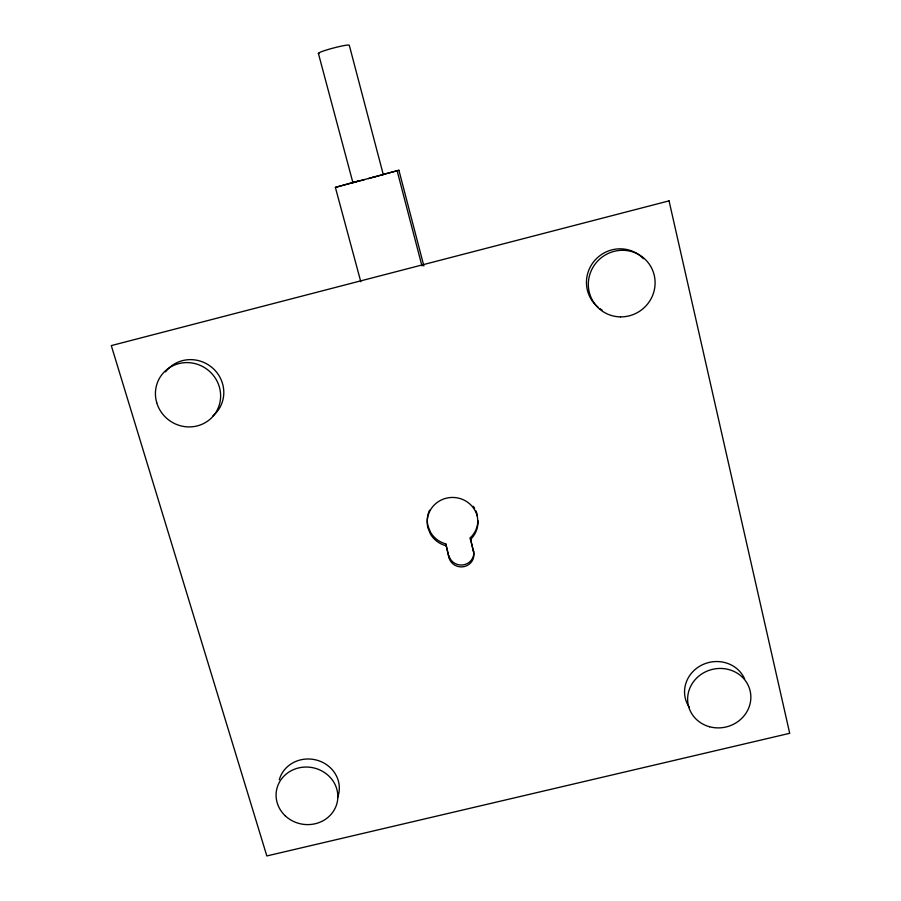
<?xml version="1.0" encoding="UTF-8"?>
<svg xmlns="http://www.w3.org/2000/svg" width="901" height="901" viewBox="0 0 901 901"><rect width="100%" height="100%" fill="white"/><g stroke="black" fill="none" stroke-linecap="round" stroke-linejoin="round"><path stroke-width="1.35" d="M477.868 520.699A25.284 24.462 1.1 0 1 470.243 537.874L473.521 551.75A12.648 12.175 0.4 0 1 464.398 566.538A12.648 12.175 0.4 0 1 449.025 557.775L445.815 543.9A25.284 24.462 1.1 0 1 430.599 532.39L428.121 526.477A25.284 24.462 1.1 0 1 429.563 510.203M449.025 557.775L445.815 543.9M360.805 281.754L335.375 187.385L398.918 170.278L423.875 266.009M335.375 187.385L357.618 181.18M318.988 53.621A15.981 1.385 -14.8 0 1 331.714 48.474A15.981 1.385 -14.8 0 1 349.295 45.287L383.274 174.557L368.351 178.635M318.391 53.407L352.888 182.599L354.859 182.025M382.936 174.49L398.918 170.278M372.935 177.182L375.379 176.551M364.364 179.682L352.888 182.599M382.643 174.693L383.274 174.557M470.243 537.874L473.521 551.75M397.206 171.066L421.95 265.896M477.237 515.485L477.98 522.377A25.397 24.575 1.1 0 1 470.322 539.631M165.57 371.888A32.549 31.355 34.7 0 1 213.278 368.644A32.549 31.355 34.7 0 1 212.85 415.947M445.781 545.679A25.397 24.575 1.1 0 1 430.498 534.124L428.009 528.177A25.397 24.575 1.1 0 1 446.265 498.208A25.397 24.575 1.1 0 1 477.203 516.003M473.239 506.238A25.284 24.462 1.1 0 1 474.647 508.401M475.818 510.709A25.284 24.462 1.1 0 1 477.102 514.347M473.656 550.984A12.591 12.118 0.3 0 1 463.812 564.792A12.591 12.118 0.3 0 1 449.036 555.951M689.456 707.522A31.321 29.249 -14 0 1 701.395 665.276A31.321 29.249 -14 0 1 744.631 678.937M279.287 779.793A30.544 28.393 9.4 0 1 317.738 760.421A30.544 28.393 9.4 0 1 337.548 797.655M602.048 310A33.269 32.492 -42 0 1 600.021 308.683M598.073 307.218A33.269 32.492 -42 0 1 595.55 259.567A33.269 32.492 -42 0 1 643.449 258.711M669.049 200.867L111.296 345.601L266.831 855.95L789.704 733.313L669.049 200.867M156.729 402.679A32.999 31.772 34.5 0 0 211.589 417.805A32.999 31.772 34.5 0 0 195.765 363.801A32.999 31.772 34.5 0 0 156.729 402.679M709.56 726.758A31.738 29.609 -13.9 0 0 750.15 690.977A31.738 29.609 -13.9 0 0 698.027 676.786A31.738 29.609 -13.9 0 0 709.56 726.758M285.234 815.799A30.949 28.731 9.4 0 0 336.839 803.793A30.949 28.731 9.4 0 0 298.794 767.889A30.949 28.731 9.4 0 0 285.234 815.799M620.496 316.882A33.742 32.943 -41.7 0 0 651.209 267.293A33.742 32.943 -41.7 0 0 593.421 266.572A33.742 32.943 -41.7 0 0 620.496 316.882"/></g></svg>
